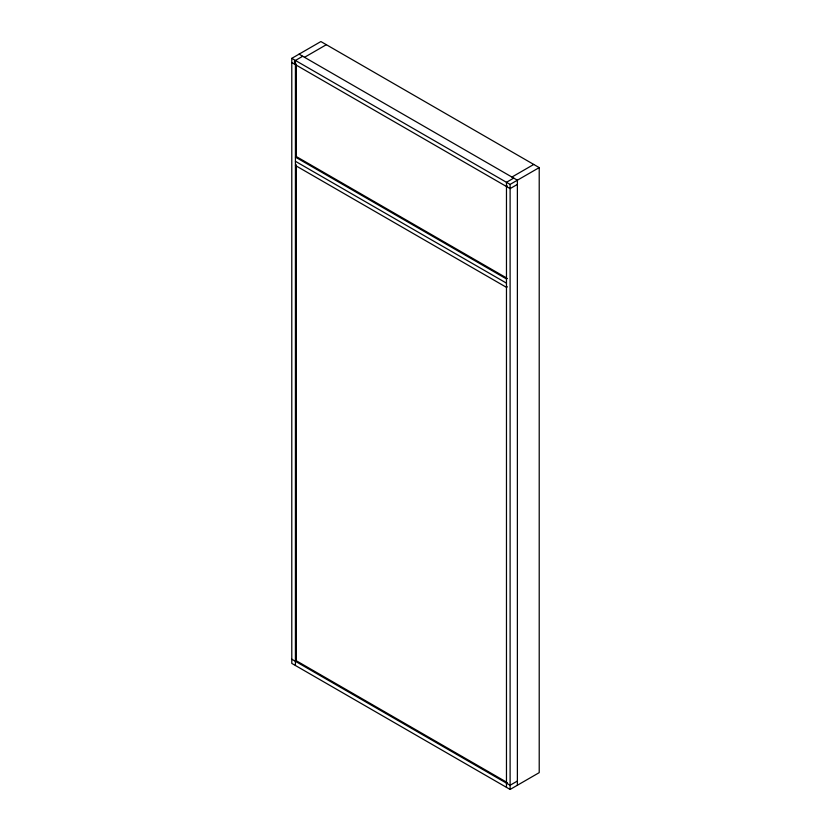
<?xml version="1.0" encoding="UTF-8"?>
<svg xmlns="http://www.w3.org/2000/svg" width="831" height="831" viewBox="0 0 831 831"><rect width="100%" height="100%" fill="white"/><g stroke="black" fill="none" stroke-linecap="round" stroke-linejoin="round"><path stroke-width="1.25" d="M291.785 58.357L320.891 41.55L539.215 167.602L539.215 772.643L510.109 789.45L291.785 663.398L291.785 58.357L510.109 184.409L539.215 167.602M302.702 56.259L295.421 60.455L295.421 665.506M304.52 57.308L326.354 44.697M295.421 64.662L296.335 64.132L296.335 157.516M296.335 164.974L295.421 165.504L506.474 287.349L507.377 286.82M511.927 177.055L533.762 164.445M513.745 178.104L506.474 182.301L506.474 787.352M506.474 186.508L507.377 185.978M517.381 184.409L510.109 188.606L291.785 62.554M507.377 278.416L506.474 278.946L295.421 157.101L296.335 156.571L506.256 277.772M295.421 661.299L296.335 660.77L506.256 781.971M506.474 783.145L507.377 782.625M517.381 781.047L510.109 785.253L291.785 659.201M299.056 54.15L517.381 180.202L517.381 785.253M295.421 161.297L506.474 283.142M510.109 184.409L510.109 789.45M296.335 165.307L296.335 660.77M294.506 60.985L294.506 63.083"/></g></svg>
